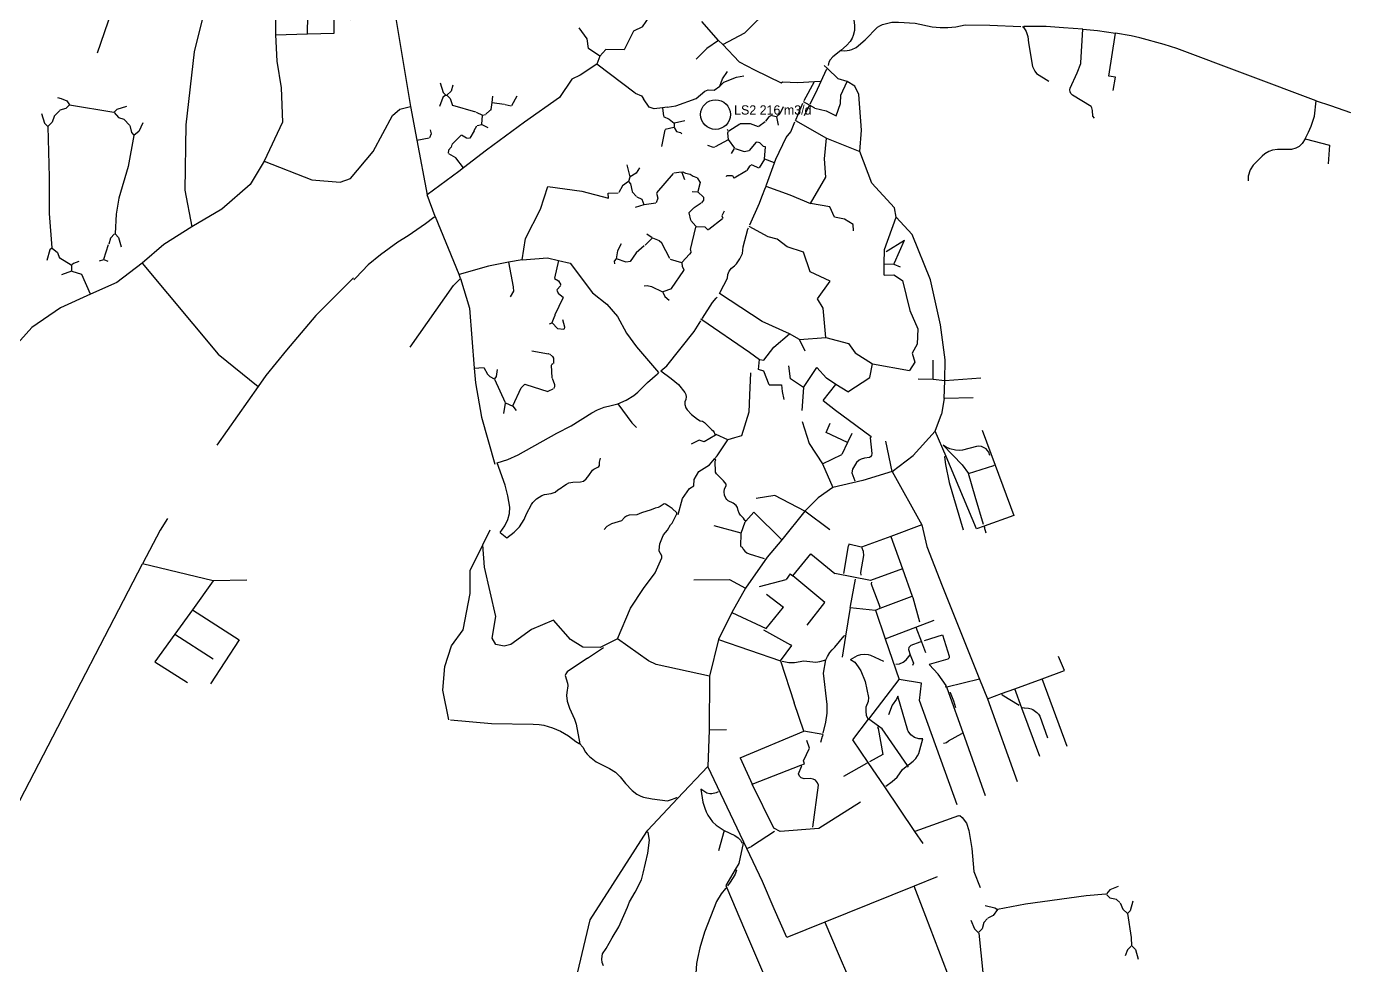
# Model space of a CAD drawing. Header units: metres. Extents: x 432891 to 477890, y 2556094 to 2581523.
# Drawn here: x 449231 to 452794, y 2563844 to 2566372 of the extents above; entities that cross this region are included whole.
import ezdxf

# ---------------------------------------------------------------- set-up
doc = ezdxf.new("R2010")
doc.units = ezdxf.units.M
for name, color, linetype in [('W10_LIFT_STATIONS', 6, 'Continuous'), ('W10_PIPE_DN200', 8, 'Continuous'), ('W10_PIPE_DN250_400', 3, 'Continuous'), ('W10_PIPE_DN500_800', 30, 'Continuous')]:
    doc.layers.add(name, color=color, linetype=linetype)

msp = doc.modelspace()

# ---------------------------------------------------------------- linework, layer by layer
at = {"layer": 'W10_LIFT_STATIONS'}
msp.add_circle((451085, 2566135), 40, dxfattribs=at)
at = {"layer": 'W10_PIPE_DN200'}
for points in [[(449508.4, 2566554.7), (449421, 2566299.9)], [(450197.8, 2566490.1), (450221.8, 2566409.8), (450263.9, 2566157.1)], [(449721.4, 2566463.2), (449681.9, 2566304.1), (449659.7, 2566107.6), (449657, 2565931.2), (449675.6, 2565833.3)], [(449987.1, 2566352.2), (449988.6, 2566451.6)], [(451442.5, 2566478.4), (451448.2, 2566460.3), (451451.3, 2566442.7), (451458.8, 2566375), (451458.5, 2566361.1), (451455.6, 2566347.8), (451452.7, 2566341.1), (451447.2, 2566332), (451437.8, 2566321.2), (451422.4, 2566307.5)], [(451104.5, 2566323.5), (451164.1, 2566355.2), (451199.2, 2566390.1), (451242, 2566407.6), (451264.8, 2566410.9)], [(449987.1, 2566352.2), (450059.3, 2566354.1), (450059.1, 2566391.5), (450104, 2566391.2)], [(451422.4, 2566307.5), (451432.8, 2566306.8), (451445.7, 2566308.3), (451452, 2566310.1), (451463.8, 2566315.5), (451487.6, 2566335.9), (451520.9, 2566370.1), (451527.3, 2566374.3), (451534.4, 2566377.7), (451559, 2566384.1), (451577.6, 2566383.8), (451622.5, 2566380.9), (451668.1, 2566371.6), (451689.2, 2566369.5), (451710.1, 2566369.3), (451731.3, 2566371.6), (451757, 2566376.7), (451823.5, 2566375.4), (451906.6, 2566372.3)], [(449901.1, 2566349.8), (449987.1, 2566352.2)], [(450773.8, 2566291.9), (450743.3, 2566312.7), (450739.6, 2566338.6), (450717.9, 2566368.2)], [(451910.6, 2566372.2), (451913.9, 2566370)], [(451914.6, 2566372.1), (451913.9, 2566370)], [(451913.9, 2566370), (451920.4, 2566359.1), (451925.3, 2566344.8), (451927.1, 2566327.9), (451937.6, 2566264.1), (451944.2, 2566252.1), (451948.6, 2566246), (451982.2, 2566225.1)], [(452072.9, 2566365.2), (452021.5, 2566368.9), (451975, 2566371.7), (451914.6, 2566372.1)], [(452105, 2566125), (452099.8, 2566130.8), (452099.3, 2566146.4), (452097.7, 2566153.3), (452095.7, 2566156.4), (452045.2, 2566187.5), (452041.2, 2566191.5), (452039, 2566196.6), (452038.5, 2566201.3), (452039.5, 2566205.9), (452058.4, 2566247.7), (452067.6, 2566272.1), (452067.9, 2566274.7), (452072.9, 2566365.2)], [(452072.9, 2566365.2), (452112.8, 2566361.3), (452161.2, 2566354.3)], [(452154.8, 2566199.9), (452160.9, 2566235.5), (452143.6, 2566238.2), (452161.2, 2566354.3)], [(452701.4, 2566171.7), (452326.4, 2566313.1), (452291.7, 2566324.1), (452227.1, 2566341.7), (452203.1, 2566346.8), (452161.2, 2566354.3)], [(451062, 2566312.8), (451032.8, 2566284.3)], [(451093.2, 2566334), (451062, 2566312.8)], [(451422.4, 2566307.5), (451401, 2566290.1), (451393.2, 2566282.6), (451390, 2566276.5), (451388.5, 2566267.1)], [(450869.2, 2566192.3), (450765.6, 2566271)], [(451386.2, 2566259), (451377.4, 2566267.3)], [(451096.4, 2566211.4), (451103.5, 2566231.3), (451117.1, 2566251.4)], [(451096.4, 2566211.4), (451107.8, 2566222), (451141.4, 2566235.9), (451161.3, 2566239)], [(450344.3, 2566220.4), (450352.3, 2566194.4), (450358.3, 2566188.4)], [(450378.3, 2566214.4), (450373.3, 2566198.4), (450362.3, 2566187.4)], [(450954.6, 2566154.7), (450978.5, 2566158.4), (451033.2, 2566178.6), (451056.6, 2566198.1), (451065, 2566201.3), (451081.3, 2566200.5), (451096.4, 2566211.4)], [(451323.7, 2566172.5), (451351, 2566223.8)], [(451339.5, 2566163.8), (451354.7, 2566193.9), (451369.2, 2566225.2)], [(451352.5, 2566152), (451382.3, 2566145.4), (451409.7, 2566131.9), (451421.6, 2566164.6), (451422.1, 2566187), (451438.9, 2566223.9)], [(449314.2, 2566180.6), (449324.2, 2566178.6), (449339.2, 2566171.6), (449347.2, 2566161.6)], [(449347.2, 2566161.6), (449337.2, 2566151.6), (449321.2, 2566146.6)], [(449347.2, 2566161.6), (449466.2, 2566141.6)], [(450358.3, 2566187.4), (450351.3, 2566181.4), (450342.3, 2566156.4)], [(450359.3, 2566187.4), (450362.3, 2566187.4)], [(450362.3, 2566187.4), (450371.3, 2566178.4), (450377.3, 2566159.4)], [(450482.9, 2566167.2), (450480.3, 2566148.4), (450478.3, 2566146.4)], [(450485.3, 2566184.4), (450482.9, 2566167.2)], [(450516.3, 2566162.5), (450483.9, 2566167)], [(450517.4, 2566162.5), (450516.3, 2566162.5)], [(450519.3, 2566162.4), (450535.3, 2566158.4)], [(450550.3, 2566184.4), (450536.3, 2566158.4)], [(450869.2, 2566192.3), (450886, 2566185.2), (450891.2, 2566177.2)], [(450942.4, 2566153.1), (450919.9, 2566150.2), (450906.1, 2566155.3), (450891.2, 2566177.2)], [(451301.8, 2566122.6), (451320.1, 2566165.4)], [(451337.7, 2566160.2), (451321.6, 2566169.1)], [(451324.8, 2566132.9), (451337.7, 2566160.2)], [(451352.5, 2566152), (451337.7, 2566160.2)], [(452671.5, 2566069.4), (452680.9, 2566088.1), (452687.6, 2566104), (452696.8, 2566130.6), (452701.4, 2566171.7)], [(452701.4, 2566171.7), (452739.4, 2566159.4), (452793.5, 2566140.3)], [(449271.2, 2566137.6), (449279.2, 2566111.6), (449288.2, 2566102.6)], [(449305.2, 2566129.6), (449300.2, 2566114.6), (449288.2, 2566102.6)], [(449305.9, 2566130.4), (449320.5, 2566145.9)], [(449500.2, 2566156.6), (449474.2, 2566148.6), (449467.2, 2566141.6)], [(449467.2, 2566140.6), (449478.2, 2566127.6), (449493.2, 2566122.6)], [(450440.3, 2566141.7), (450378.3, 2566159.2)], [(450441.3, 2566141.4), (450458.3, 2566133.4)], [(450456.4, 2566109.4), (450458.2, 2566132.4)], [(450458.3, 2566133.4), (450466.3, 2566135.4)], [(450467, 2566136.1), (450477.6, 2566145.7)], [(450954.6, 2566154.7), (450942.4, 2566153.1)], [(450942.4, 2566153.1), (450945.3, 2566130.9)], [(450945.4, 2566129.9), (450960.4, 2566122.9), (450973.4, 2566111.9)], [(451235.4, 2566132.9), (451228.4, 2566128.9), (451219.4, 2566116.9)], [(451237.4, 2566132.9), (451248.4, 2566129.9)], [(451249.4, 2566128.9), (451253.4, 2566106.9)], [(451267.4, 2566155.9), (451258.4, 2566136.9), (451250.4, 2566129.9)], [(449288.2, 2566102.6), (449292.2, 2565966.6), (449292.2, 2565868.6), (449299.2, 2565776.6)], [(449508.5, 2566106.3), (449493.9, 2566121.9)], [(449509.2, 2566105.6), (449513.2, 2566086.6), (449520.2, 2566079.6)], [(449544.2, 2566112.6), (449533.2, 2566089.6), (449521.2, 2566079.6)], [(450317.3, 2566094.4), (450320.3, 2566083.4), (450315.3, 2566072.4)], [(450435.3, 2566091.4), (450424.3, 2566071.4)], [(450435.8, 2566092.3), (450442.8, 2566104.6)], [(450443.3, 2566105.4), (450456.3, 2566108.4)], [(450456.3, 2566108.4), (450472.3, 2566100.4)], [(450940.6, 2566048.9), (450949.2, 2566093.9)], [(450972.4, 2566099.9), (450949.4, 2566094.9)], [(450973.4, 2566110.9), (450973.4, 2566100.9)], [(450973.4, 2566099.9), (450980.4, 2566089.9), (450990.4, 2566086.9), (450994.4, 2566082.9)], [(451002.4, 2566117.9), (450974.4, 2566111.9)], [(451116.4, 2566094.9), (451119.4, 2566091.9)], [(451119.4, 2566089.9), (451117.4, 2566084.9), (451119.4, 2566067.9)], [(451121.2, 2566091.5), (451150.6, 2566110.4)], [(451151.4, 2566110.9), (451178.4, 2566110.9), (451199.4, 2566102.9)], [(451201.2, 2566103.5), (451218.6, 2566116.3)], [(451243.6, 2566004.8), (451247.4, 2566015), (451275.5, 2566072.9), (451288, 2566089), (451298.7, 2566115.2)], [(451300.2, 2566118.9), (451301.8, 2566122.6)], [(451300.2, 2566118.9), (451383.9, 2566071.2)], [(449520.2, 2566078.6), (449504.2, 2565995.6), (449479.2, 2565909.6), (449472.2, 2565866.6), (449469.2, 2565814.6)], [(450281, 2566066), (450314.3, 2566072.3)], [(450375.3, 2566054.4), (450373.3, 2566047.4), (450366.3, 2566039.4), (450365.3, 2566031.4)], [(450376.3, 2566055.4), (450377, 2566056.1)], [(450377, 2566056.1), (450400.6, 2566079.7)], [(450401.3, 2566080.4), (450415.3, 2566072.4), (450423.3, 2566071.4)], [(451118.6, 2566067.4), (451084.3, 2566048.4)], [(451119.4, 2566067.9), (451136.4, 2566044.9)], [(451176.1, 2566038.7), (451194.8, 2566061.1)], [(451194.8, 2566061.1), (451197.4, 2566061.9)], [(451197.4, 2566061.9), (451203.4, 2566059.9), (451213.4, 2566049.9), (451218.4, 2566048.9)], [(451340.7, 2565895.7), (451381.9, 2565966.4), (451378.3, 2566015.6), (451383.9, 2566071.2)], [(451383.9, 2566071.2), (451473.2, 2566035.7)], [(452671.5, 2566069.4), (452663.6, 2566056.8), (452655.8, 2566048.7), (452646.2, 2566044.4), (452634.7, 2566040.9), (452597, 2566040.9), (452583.8, 2566039.4), (452573.6, 2566035.5), (452563.1, 2566029.4), (452555.4, 2566023), (452545.2, 2566011.9), (452531.7, 2565998.9), (452523.5, 2565986), (452518.2, 2565969.7), (452518.2, 2565956.6)], [(452671.5, 2566069.4), (452737.4, 2566052.6), (452733.3, 2566002.5)], [(450366.3, 2566030.4), (450385.3, 2566019.4)], [(450406.7, 2565991.3), (450385.9, 2566018.6)], [(451063.4, 2566052.9), (451078.4, 2566046.9), (451083.4, 2566047.9)], [(451135.4, 2566043.9), (451127.4, 2566029.9)], [(451137.4, 2566043.9), (451162.4, 2566035.9), (451175.4, 2566037.9)], [(451216.5, 2566015.9), (451219.3, 2566046.9)], [(451219.3, 2566046.9), (451218.4, 2566048.9)], [(450846.4, 2565999.9), (450854.4, 2565967.9)], [(450880.4, 2565991.9), (450871.4, 2565976.9), (450855.4, 2565967.9)], [(451134.8, 2565965.2), (451168.5, 2565984.4)], [(451182.4, 2565999.9), (451176.4, 2565995.9), (451169.4, 2565984.9)], [(451183.4, 2565999.9), (451200.4, 2565991.9)], [(451216.4, 2566014.9), (451202.4, 2565991.9)], [(451243.6, 2566004.8), (451217.4, 2566014.6)], [(451221.9, 2565946.3), (451243.6, 2566004.8)], [(450850.4, 2565954.9), (450834.4, 2565942.9), (450824.4, 2565924.9)], [(450854.4, 2565966.9), (450850.4, 2565954.9)], [(450850.4, 2565954.9), (450856.4, 2565948.9), (450860.4, 2565927.9)], [(450927, 2565924.7), (450971.7, 2565976.2)], [(450993.4, 2565979.9), (450972.4, 2565976.9)], [(450994.4, 2565978.9), (450997.4, 2565980.9)], [(450994.4, 2565978.9), (451001.4, 2565959.9)], [(450997.4, 2565980.9), (451004.4, 2565976.9), (451016.4, 2565974.9), (451024.4, 2565968.9), (451034.4, 2565965.9)], [(451035.4, 2565964.9), (451043.4, 2565951.9), (451037.4, 2565927.9)], [(451114.4, 2565969.9), (451113.4, 2565967.9)], [(451115.4, 2565970.9), (451130.4, 2565970.9), (451134.4, 2565963.9)], [(450330.7, 2565861), (450308.7, 2565919.3)], [(450564.3, 2565744.3), (450574, 2565801.9), (450613.7, 2565880), (450634, 2565941.3), (450725.1, 2565929.1), (450797.1, 2565909.8), (450796.4, 2565923.6)], [(450796.4, 2565923.6), (450823.4, 2565924.8)], [(450872.7, 2565914.6), (450861.1, 2565927.2)], [(450873.4, 2565913.9), (450886.4, 2565906.9), (450892.4, 2565892.9)], [(450926.4, 2565923.9), (450929.4, 2565909.9), (450925.4, 2565897.9)], [(451022.4, 2565927.9), (451036.4, 2565926.9)], [(451037.4, 2565926.9), (451052.4, 2565912.9), (451052.4, 2565904.9), (451047.4, 2565897.9)], [(451177.3, 2565838.4), (451203.5, 2565897), (451209.6, 2565913.4), (451219.1, 2565938.8)], [(451220.7, 2565942.5), (451219.1, 2565938.8)], [(451220.7, 2565942.5), (451221.9, 2565946.3)], [(451220.7, 2565942.5), (451285.2, 2565919.3), (451340.7, 2565895.7)], [(450892.4, 2565891.9), (450868.4, 2565884.9)], [(450924.4, 2565896.9), (450893.4, 2565891.9)], [(451026.4, 2565883.9), (451013.4, 2565870.9), (451017.4, 2565850.9)], [(451027.2, 2565884.5), (451046.6, 2565897.4)], [(451455.9, 2565822.4), (451455.6, 2565838.8), (451431.7, 2565853.3), (451405.2, 2565858.7), (451392.4, 2565886.6), (451340.7, 2565895.7)], [(450327.4, 2565858.4), (450304.8, 2565840.8), (450258.1, 2565809), (450230.1, 2565791.3), (450183.4, 2565757.7), (450150.7, 2565730.5), (450117.5, 2565695.7), (450111.5, 2565690.5)], [(450331.1, 2565859.9), (450327.4, 2565858.4)], [(450395, 2565704.4), (450331.1, 2565859.9)], [(451018.4, 2565849.9), (451032.4, 2565834.9)], [(451067.2, 2565826.6), (451103.6, 2565855.3)], [(451108.4, 2565874.9), (451102.4, 2565862.9), (451104.4, 2565855.9)], [(451540, 2565772.1), (451570.9, 2565859.1)], [(449468.2, 2565813.6), (449457.2, 2565802.6), (449452.2, 2565786.6)], [(449469.2, 2565813.6), (449478.2, 2565804.6), (449486.2, 2565778.6)], [(450914.6, 2565803.5), (450900.2, 2565813.4)], [(451017.7, 2565771.9), (451032.2, 2565831.9)], [(451032.2, 2565831.9), (451033.4, 2565833.9)], [(451033.4, 2565833.9), (451056.4, 2565832.9), (451063.4, 2565825.9), (451066.4, 2565825.9)], [(451097.8, 2565657.3), (451117.6, 2565694.7), (451118.4, 2565704.6), (451122.1, 2565713.9), (451128.3, 2565721.8), (451136.5, 2565727.5), (451141.6, 2565733.6), (451150.5, 2565746.7), (451157.5, 2565760.9), (451159.1, 2565778.7), (451172.2, 2565827), (451173.6, 2565830)], [(451382, 2565534.6), (451374.3, 2565614.1), (451359.4, 2565639.4), (451393.4, 2565687), (451340, 2565712.1), (451321.3, 2565764.7), (451277.8, 2565778.6), (451250.8, 2565799.9), (451226.3, 2565806), (451175.2, 2565833.6)], [(449299.2, 2565775.6), (449294.2, 2565770.6), (449286.2, 2565742.6)], [(449300.2, 2565775.6), (449314.2, 2565763.6), (449320.2, 2565748.6)], [(449439.5, 2565745.6), (449451.9, 2565785.7)], [(450831.4, 2565786.9), (450821.4, 2565767.9), (450817.4, 2565746.9)], [(450893.4, 2565781.9), (450871.4, 2565762.9), (450855.4, 2565739.9), (450845.4, 2565737.9)], [(450895.6, 2565783.1), (450914.7, 2565802.2)], [(450915.4, 2565802.9), (450933.4, 2565795.9), (450940.4, 2565789.9)], [(450961.9, 2565747.8), (450940.9, 2565789)], [(451017.4, 2565770.9), (451018.4, 2565763.9), (451015.4, 2565758.9), (450994.4, 2565736.9)], [(451538.5, 2565733.4), (451540, 2565772.1)], [(451543.8, 2565766.9), (451593.5, 2565796.8)], [(451566.3, 2565736.1), (451593.5, 2565796.8)], [(449351.3, 2565730.1), (449321.1, 2565748.1)], [(449372.2, 2565739.6), (449357.2, 2565734.6), (449353.2, 2565730.6)], [(449427.2, 2565741.6), (449439.2, 2565744.6)], [(449439.2, 2565744.6), (449450.2, 2565740.6)], [(449542.2, 2565735.2), (449746.6, 2565489.7)], [(450527.9, 2565737.5), (450473.8, 2565727.3), (450395, 2565704.4)], [(450564.3, 2565744.3), (450527.9, 2565737.5)], [(450527.9, 2565737.5), (450540.4, 2565671)], [(450564.3, 2565744.3), (450632.7, 2565749)], [(450632.7, 2565749), (450662.7, 2565742.2)], [(450662.7, 2565742.2), (450651.9, 2565695)], [(450662.7, 2565742.2), (450693.8, 2565735.1)], [(450693.8, 2565735.1), (450754.1, 2565655.6)], [(450817.4, 2565746.9), (450812.4, 2565740.9), (450813.4, 2565732.9)], [(450844.5, 2565738.2), (450818.4, 2565746.6)], [(450963.4, 2565745.9), (450993.4, 2565736.9)], [(450994.4, 2565735.9), (450995.4, 2565725.9), (451000.4, 2565715.9)], [(451538.5, 2565733.4), (451564.7, 2565732.4)], [(451538.8, 2565703.2), (451538.5, 2565733.4)], [(451564.8, 2565732.4), (451566.3, 2565736.1)], [(449352.2, 2565713.6), (449325.2, 2565703.6)], [(449352.2, 2565729.6), (449352.2, 2565714.6)], [(449353.2, 2565713.6), (449379.2, 2565705.6)], [(449403.4, 2565651.4), (449379.6, 2565704.7)], [(450399, 2565693.7), (450395, 2565704.4)], [(450966.9, 2565666.8), (450999.8, 2565715.1)], [(451538.8, 2565703.2), (451565, 2565703.9), (451587.7, 2565688.1), (451608.1, 2565607.7), (451629.2, 2565558.1)], [(451564.8, 2565732.4), (451581.6, 2565725.4)], [(450110.9, 2565695.5), (450009.9, 2565594.4), (449930.4, 2565501), (449874.7, 2565432.4), (449854.1, 2565402.9)], [(450263.1, 2565508.6), (450379.6, 2565675.1), (450399, 2565693.7)], [(450399, 2565693.7), (450422.9, 2565613.7)], [(450540.6, 2565670.1), (450541.6, 2565660.1), (450532.6, 2565644.1)], [(450651.6, 2565694.1), (450662.6, 2565687.1), (450668.6, 2565677.1)], [(450668.6, 2565675.1), (450657.6, 2565663.1)], [(450657.6, 2565662.1), (450661.6, 2565654.1), (450675.6, 2565643.1)], [(450893.4, 2565673.9), (450901.4, 2565674.9), (450912.4, 2565671.9), (450942.4, 2565657.9)], [(450966.4, 2565665.9), (450943.4, 2565657.9)], [(450653.1, 2565596.9), (450675.2, 2565642.2)], [(450754.1, 2565655.6), (450792.2, 2565625.1)], [(450943.4, 2565656.9), (450948.4, 2565644.9), (450960.4, 2565635.9)], [(451050, 2565586.6), (451077.1, 2565629.2), (451086.3, 2565640.5), (451089.8, 2565643.5)], [(451095.9, 2565653.8), (451097.8, 2565657.3)], [(451284.4, 2565544.5), (451210.3, 2565578.3), (451095.9, 2565653.8)], [(450422.9, 2565613.7), (450435.9, 2565452)], [(450645.9, 2565575), (450652.3, 2565593.1)], [(450652.9, 2565595.8), (450652.3, 2565593.1)], [(450792.2, 2565625.1), (450821.2, 2565591.3), (450845.1, 2565546.8), (450872.4, 2565510.1)], [(450638.6, 2565572.1), (450645.6, 2565574.1)], [(450645.6, 2565574.1), (450659.6, 2565559.1), (450676.6, 2565557.1)], [(450673.6, 2565583.1), (450678.6, 2565564.1), (450677.6, 2565557.1)], [(450937.8, 2565445.1), (450954, 2565459.1), (451027.3, 2565550.8), (451045.7, 2565579.8)], [(451045, 2565585.1), (451047.8, 2565583.3)], [(451047.8, 2565583.3), (451050, 2565586.6)], [(451047.8, 2565583.3), (451176.5, 2565495.8), (451203.4, 2565475.7)], [(451629.2, 2565558.1), (451627.2, 2565516.9), (451614.5, 2565492.9), (451621, 2565468.6), (451606.9, 2565446.4)], [(451203.4, 2565475.7), (451214.8, 2565473.9), (451241.7, 2565508.8), (451284.4, 2565544.5)], [(451310.8, 2565529.9), (451284.4, 2565544.5)], [(451310.8, 2565529.9), (451382, 2565534.6)], [(451325.8, 2565497.9), (451310.8, 2565529.9)], [(451382, 2565534.6), (451442.7, 2565518.4), (451460.5, 2565493.3)], [(449746.6, 2565489.7), (449854.1, 2565402.9)], [(450590.6, 2565498.9), (450635.7, 2565491.3)], [(450636.8, 2565491.2), (450635.7, 2565491.3)], [(450638.6, 2565491.1), (450646.6, 2565484.1), (450648.6, 2565479.1), (450648.6, 2565465.1)], [(450872.4, 2565510.1), (450931.8, 2565440.6)], [(451460.5, 2565493.3), (451507.2, 2565464.3)], [(450435.9, 2565452), (450460.6, 2565453.9)], [(450435.9, 2565452), (450439, 2565412.7), (450455.5, 2565320.5)], [(450461.6, 2565454.1), (450471.6, 2565436.1), (450477.6, 2565430.1), (450489.6, 2565424.1)], [(450497.6, 2565449.1), (450494.6, 2565430.1), (450490.6, 2565424.1)], [(450647.6, 2565464.1), (450643.6, 2565461.1)], [(450645.6, 2565426.1), (450643.7, 2565460.1)], [(451229.3, 2565407.9), (451215.4, 2565444.7), (451200.5, 2565449), (451203.4, 2565475.7)], [(451321.3, 2565400.3), (451286.7, 2565423.3), (451281.8, 2565458.7)], [(451321.3, 2565400.3), (451357.2, 2565454.1)], [(451383.5, 2565425.6), (451357.2, 2565454.1)], [(451441.3, 2565388.4), (451500.3, 2565426.9), (451507.2, 2565464.3)], [(451507.2, 2565464.3), (451606.9, 2565446.4)], [(451670.3, 2565423.2), (451670.9, 2565473.6)], [(450490.6, 2565423.1), (450518.6, 2565360.1)], [(450645.6, 2565425.1), (450651.6, 2565408.1), (450651.6, 2565402.1), (450648.6, 2565397.1)], [(450821.7, 2565356.6), (450844.8, 2565366.6), (450864.8, 2565378.9), (450876.2, 2565388.1), (450901.8, 2565413.9), (450929.1, 2565437.6)], [(450931.8, 2565440.6), (450929.1, 2565437.6)], [(450937.8, 2565445.1), (450965.4, 2565424.5), (450985, 2565408.4), (451002.7, 2565387.2), (451005.2, 2565381.3), (451006, 2565375), (451005.1, 2565368.3), (451002.5, 2565362.1), (451002.8, 2565355), (451005.5, 2565346.1), (451009, 2565340.1), (451020.6, 2565327.6), (451036.7, 2565315.1), (451043.5, 2565311), (451050, 2565309.9), (451055.7, 2565306.4), (451075.1, 2565286.4), (451078.7, 2565283.7), (451081.7, 2565279.4), (451082.8, 2565275.7)], [(451179.1, 2565440.3), (451176.5, 2565379.9), (451174.9, 2565334.1), (451154.7, 2565270.3), (451135.7, 2565264.5), (451118.1, 2565259.1)], [(451409.1, 2565408.7), (451383.5, 2565425.6)], [(451630.2, 2565423.5), (451670.3, 2565423.2)], [(451670.3, 2565423.2), (451701.6, 2565419.2)], [(451701.6, 2565419.2), (451798.5, 2565426)], [(449854.1, 2565402.9), (449743.3, 2565245.2)], [(450540, 2565351), (450562.2, 2565399.1)], [(450563.6, 2565401.1), (450562.2, 2565399.1)], [(450571.6, 2565409.1), (450563.6, 2565401.1)], [(450571.6, 2565409.1), (450574.6, 2565408.8)], [(450574.6, 2565408.8), (450633.7, 2565389.4)], [(450635.6, 2565390.1), (450633.7, 2565389.4)], [(450647.6, 2565396.1), (450635.6, 2565390.1)], [(451229.3, 2565407.9), (451233.3, 2565407.5)], [(451233.3, 2565407.5), (451262.3, 2565407.8), (451264.5, 2565389.4), (451268.4, 2565368.2)], [(451321.3, 2565400.3), (451317.6, 2565338.6)], [(451374.4, 2565365.4), (451409.1, 2565408.7)], [(451441.3, 2565388.4), (451409.1, 2565408.7)], [(450497.6, 2565197.3), (450526.3, 2565206.5), (450553.7, 2565219.1), (450658, 2565277.2), (450696.3, 2565297.5), (450752.2, 2565332.2), (450767.4, 2565340.5), (450785, 2565347.4), (450804.5, 2565351.5), (450821.7, 2565356.6)], [(450518.6, 2565358.1), (450514.6, 2565330.1)], [(450519.6, 2565359.1), (450539.6, 2565350.1)], [(450539.6, 2565350.1), (450548.6, 2565338.1)], [(450821.7, 2565356.6), (450860.1, 2565305.7), (450872.3, 2565292.5)], [(451374.4, 2565365.4), (451407.9, 2565339.8)], [(451777.8, 2565372.7), (451699.9, 2565370.6)], [(450455.5, 2565320.5), (450491.2, 2565194.1)], [(451318.4, 2565308.9), (451336.7, 2565249.3), (451372.5, 2565195)], [(451407.9, 2565339.8), (451462.3, 2565299.1)], [(451084.8, 2565272.3), (451054.4, 2565254), (451041.3, 2565258.3), (451019.6, 2565248)], [(451084.8, 2565272.3), (451082.8, 2565275.7)], [(451118.1, 2565259.1), (451087, 2565273.6), (451084.8, 2565272.3)], [(451383, 2565279.2), (451393.2, 2565304.1)], [(451440.1, 2565252.2), (451383, 2565279.2)], [(451451.6, 2565276.5), (451440.1, 2565252.2)], [(451462.3, 2565299.1), (451503.8, 2565268.1)], [(451705.2, 2565214.9), (451676.4, 2565282.9)], [(451802.6, 2565285.8), (451837.2, 2565191.5)], [(451082.5, 2565208.4), (451089.8, 2565216.8), (451118.1, 2565259.1)], [(451440.1, 2565252.2), (451424.8, 2565220)], [(451501.4, 2565264.9), (451505.5, 2565222.6), (451504.7, 2565217.5), (451501.9, 2565213.7), (451498.9, 2565211.9), (451485.4, 2565210.5), (451476.6, 2565207.6), (451471.2, 2565204.4), (451464.3, 2565198.2)], [(451503.8, 2565268.1), (451501.4, 2565264.9)], [(451560.7, 2565174.3), (451543.3, 2565256.1)], [(451697.4, 2565245.6), (451748.3, 2565192), (451765.9, 2565168.9)], [(451823.4, 2565217.7), (451820, 2565226), (451816.3, 2565231.3), (451812.8, 2565234.9), (451806.4, 2565239.1), (451800.2, 2565241.4), (451792.1, 2565242.4), (451787.2, 2565242), (451749.1, 2565231.5), (451740.3, 2565230.8), (451730.7, 2565231.3), (451715.5, 2565235.2), (451706, 2565239.7), (451697.4, 2565245.6)], [(450721.9, 2565146.4), (450729.9, 2565148.3), (450737.2, 2565154.8), (450744.2, 2565163.5), (450754.4, 2565178.3), (450757.2, 2565180.6), (450768.4, 2565185.5), (450771.1, 2565187.6), (450772.4, 2565190), (450773.2, 2565199.7), (450775.3, 2565210.3)], [(450984.1, 2565058.4), (450995.8, 2565101.6), (451015, 2565128.1), (451026.5, 2565135.3), (451027.1, 2565153.1), (451040, 2565173.9), (451068.5, 2565192.2), (451082.5, 2565208.4)], [(451082.5, 2565208.4), (451085.5, 2565205.8)], [(451163.3, 2565043.6), (451163.2, 2565043.9), (451160.5, 2565048.9), (451152.3, 2565057), (451148.4, 2565062.2), (451145.5, 2565069), (451143.8, 2565077.5), (451140.2, 2565082.8), (451132.5, 2565089.2), (451119.4, 2565095.1), (451115.5, 2565098.5), (451112.3, 2565102.7), (451109.1, 2565110.7), (451108.6, 2565119.9), (451109.5, 2565127.3), (451113.7, 2565135.8), (451113.4, 2565140.2), (451106.7, 2565149.2), (451087.6, 2565167.8), (451085.1, 2565172.2), (451084.1, 2565202), (451085.5, 2565205.8)], [(451372.5, 2565195), (451424.8, 2565220)], [(451464.3, 2565198.2), (451453.7, 2565180.5), (451451.9, 2565171.1), (451460, 2565149)], [(451705.2, 2565214.9), (451701.5, 2565213.4)], [(451701.5, 2565213.4), (451704, 2565193.3), (451713.3, 2565145.1), (451751.3, 2565017.1)], [(451787.4, 2565020.4), (451705.2, 2565214.9)], [(450505.7, 2565010), (450517.9, 2565027.8), (450526.1, 2565045.2), (450530.4, 2565061.5), (450531.9, 2565078.7), (450526.6, 2565108.8), (450518.7, 2565137.9), (450497.6, 2565197.3)], [(451372.5, 2565195), (451400.3, 2565130.9)], [(451560.7, 2565174.3), (451639.8, 2565030.8)], [(451765.9, 2565168.9), (451833.4, 2565190.1)], [(451806.4, 2565031.4), (451783.2, 2565107.2), (451765.9, 2565168.9)], [(451837.2, 2565191.5), (451837.3, 2565191.3), (451887.4, 2565055.9), (451807.4, 2565027.5)], [(451837.2, 2565191.5), (451833.4, 2565190.1)], [(450523.4, 2564996), (450543.5, 2565010.7), (450557.3, 2565025.5), (450570, 2565044.8), (450576.3, 2565059.9), (450589.8, 2565085.6), (450593.5, 2565091.1), (450603.2, 2565100.7), (450617.5, 2565109.3), (450624.4, 2565112.2), (450642.6, 2565115.3), (450653.7, 2565118.8), (450660.7, 2565124.9), (450669.6, 2565130), (450674, 2565134), (450683.6, 2565140.5), (450690.4, 2565143.7), (450701.2, 2565145.9), (450721.9, 2565146.4)], [(451325.6, 2565067.6), (451244.6, 2565109.3), (451194.6, 2565101.2)], [(450981.3, 2565063.4), (450968, 2565074.6), (450957.7, 2565081.9), (450950, 2565086.7), (450946.5, 2565087.3), (450936.4, 2565079.9), (450930.6, 2565077), (450922.7, 2565075.5), (450912.2, 2565070.9), (450885.6, 2565062.8), (450872.9, 2565057.9), (450852.3, 2565056.5), (450845.7, 2565054), (450840.4, 2565050.4), (450831.6, 2565041.2), (450804.7, 2565033.6), (450792.7, 2565026.2), (450785.1, 2565018.4)], [(450940.4, 2564945.8), (450940.3, 2564947.1), (450933.6, 2564959.5), (450933.6, 2564962.7), (450935.4, 2564979.2), (450941.9, 2564997.1), (450945.3, 2565004.2), (450956.1, 2565016.7), (450964.1, 2565030.7), (450968.4, 2565035.5), (450980.5, 2565060.3)], [(450980.5, 2565060.3), (450981.3, 2565063.4)], [(451166.3, 2565040.9), (451188, 2565064.6), (451263.6, 2564990)], [(451392.4, 2565017.6), (451325.6, 2565067.6)], [(449610.4, 2565047.9), (449590.7, 2565016.6)], [(451154.2, 2565008.4), (451081.6, 2565027.7)], [(451154.2, 2565008.4), (451164.7, 2565039.2)], [(451166.3, 2565040.9), (451163.3, 2565043.6)], [(451164.7, 2565039.2), (451166.3, 2565040.9)], [(451639.8, 2565030.8), (451556.6, 2564998.9)], [(451639.8, 2565030.8), (451653.4, 2564972.8)], [(451807.4, 2565027.5), (451787.4, 2565020.4)], [(451807.4, 2565027.5), (451808.8, 2565023.7)], [(451813.5, 2565008.3), (451808.8, 2565023.7)], [(449590.7, 2565016.6), (449543.6, 2564926)], [(450459.1, 2564977.2), (450478.8, 2565017.2)], [(450505.7, 2565010), (450523.4, 2564996)], [(451153.2, 2564972), (451154.2, 2565008.4)], [(451556.6, 2564998.9), (451477.8, 2564971)], [(451556.6, 2564998.9), (451587.9, 2564912.4)], [(450425, 2564907.9), (450459.1, 2564977.2)], [(450821.4, 2564723.8), (450775, 2564700.3), (450727.6, 2564701), (450694.4, 2564721.9), (450648.8, 2564774.5), (450589.7, 2564748.7), (450534.4, 2564709), (450516.7, 2564704.4), (450494, 2564708.3), (450484.4, 2564725.9), (450494, 2564784), (450463.7, 2564916.6), (450459.1, 2564977.2)], [(451153.2, 2564972), (451157, 2564971)], [(451157, 2564971), (451159.4, 2564965.6), (451163.6, 2564960), (451169.1, 2564955.6), (451175.2, 2564952.8), (451216.3, 2564940.4)], [(451293.1, 2564893.8), (451341.8, 2564953)], [(451341.8, 2564953), (451405.7, 2564899.8)], [(451430.4, 2564899.7), (451442.6, 2564974.4)], [(451443.5, 2564978.3), (451442.6, 2564974.4)], [(451477.1, 2564970.7), (451443.5, 2564978.3)], [(451476.9, 2564895.3), (451476.3, 2564902.8), (451484.2, 2564948.4), (451483.2, 2564958.6), (451481.5, 2564963.4), (451479.2, 2564967.2)], [(451477.8, 2564971), (451479.2, 2564967.2)], [(451653.4, 2564972.8), (451694.4, 2564866.1)], [(448818.1, 2563672.3), (448984.5, 2563849), (449543.6, 2564926)], [(449733.7, 2564879.7), (449543.6, 2564926)], [(450821.4, 2564723.8), (450856.1, 2564806.8), (450890.9, 2564859.2), (450922.9, 2564901.9), (450940.5, 2564941.8)], [(450940.5, 2564941.8), (450940.4, 2564945.8)], [(449733.7, 2564879.7), (449677.3, 2564801.7)], [(449824.3, 2564881.8), (449733.7, 2564879.7)], [(450367.4, 2564505.8), (450350.9, 2564585.7), (450356.8, 2564649.8), (450374.7, 2564705), (450405.7, 2564748.2), (450424.8, 2564846.2), (450425, 2564907.9)], [(451026.8, 2564882.7), (451122.8, 2564883.3)], [(451122.8, 2564883.3), (451165.7, 2564859.8)], [(451203.5, 2564865.1), (451274.7, 2564883.8)], [(451285.7, 2564899.1), (451274.7, 2564883.8)], [(451285.7, 2564899.1), (451293.1, 2564893.8)], [(451379.4, 2564821.3), (451293.1, 2564893.8)], [(451501.9, 2564880.5), (451405.7, 2564899.8)], [(451448, 2564812), (451461.2, 2564884.5)], [(451587.9, 2564912.4), (451501.9, 2564880.5)], [(451587.9, 2564912.4), (451614.4, 2564838.8)], [(451222.2, 2564844.2), (451267.7, 2564809.5)], [(451504.3, 2564876.8), (451503.6, 2564872.2), (451504.3, 2564869.1), (451505.9, 2564866.4), (451526.9, 2564810)], [(451694.4, 2564866.1), (451795.6, 2564615.2)], [(451128.6, 2564794.4), (451221.2, 2564751.8), (451267.7, 2564809.5)], [(451331.7, 2564760.7), (451379.4, 2564821.3)], [(451447.3, 2564808), (451434.7, 2564730.8)], [(451447.6, 2564808), (451448, 2564812)], [(451447.6, 2564808), (451515, 2564801.3)], [(451515, 2564801.3), (451528.4, 2564806.3)], [(451528.4, 2564806.3), (451526.9, 2564810)], [(451528.4, 2564806.3), (451614.2, 2564838.7)], [(451614.2, 2564838.7), (451615.6, 2564835)], [(451615.6, 2564835), (451633.7, 2564769.2)], [(449677.3, 2564801.7), (449629.9, 2564736.1)], [(449677.3, 2564801.7), (449803.3, 2564721.1), (449725.9, 2564603.1)], [(451515, 2564801.3), (451541.7, 2564723.7)], [(451624.3, 2564755.3), (451673.6, 2564774.1)], [(449629.9, 2564736.1), (449576.5, 2564662.1)], [(449629.9, 2564736.1), (449733.6, 2564670)], [(451213.8, 2564747.9), (451287.1, 2564707.9)], [(451541.7, 2564723.7), (451624.3, 2564755.3)], [(451624.3, 2564755.3), (451638.8, 2564716)], [(450740.1, 2564672), (450783.5, 2564700.1)], [(451068.9, 2564623.4), (450925.5, 2564654.9), (450904.5, 2564664.7), (450821.4, 2564723.8)], [(451093.1, 2564721.7), (451259.4, 2564664.4)], [(451259.4, 2564664.4), (451290.3, 2564705.5)], [(451290.3, 2564705.5), (451287.1, 2564707.9)], [(451382.1, 2564666.9), (451385.9, 2564675.9), (451392.8, 2564687.1), (451399, 2564694.5), (451406, 2564701), (451430.8, 2564731.5)], [(451434.7, 2564730.8), (451425.6, 2564674.9)], [(451434.7, 2564730.8), (451430.8, 2564731.5)], [(451541.7, 2564723.7), (451579.2, 2564614.4)], [(451635.1, 2564714.7), (451610.9, 2564705.6), (451607.6, 2564703.4), (451605.4, 2564700.2), (451604.2, 2564694.9), (451609, 2564680.8)], [(451638.8, 2564716), (451635.1, 2564714.7)], [(451638.8, 2564716), (451649.6, 2564686.9)], [(451647.5, 2564719.3), (451695.9, 2564734.7), (451713.9, 2564677.3), (451713.3, 2564672.4), (451709.9, 2564668.9), (451659.8, 2564655.2)], [(450740.1, 2564672), (450685.8, 2564635.4), (450682, 2564629.8), (450680.3, 2564625), (450686.8, 2564604.6), (450687.6, 2564598.5), (450686.9, 2564590.6), (450685.5, 2564586.5), (450683.6, 2564571.6), (450685.8, 2564556.2), (450692.1, 2564537.5), (450705.3, 2564507.7), (450709.7, 2564494.2), (450720.1, 2564440.8)], [(451259.4, 2564664.4), (451296.4, 2564551.2)], [(451264, 2564663.3), (451282.5, 2564660), (451297.4, 2564660.1), (451322.8, 2564664.9), (451354.9, 2564661.3), (451365.6, 2564662.9), (451382.1, 2564666.9)], [(451374.6, 2564470), (451382.1, 2564499.6), (451385.4, 2564524), (451385, 2564547.2), (451375.9, 2564631.6), (451382.1, 2564666.9)], [(451448.1, 2564667.8), (451467, 2564679.3), (451476.1, 2564681.9), (451486.5, 2564682.7), (451495.8, 2564681.6), (451502.2, 2564679.8), (451537.3, 2564663.8)], [(451448.1, 2564667.8), (451459.9, 2564660.8), (451469.1, 2564648.9), (451476.4, 2564637.7), (451488, 2564609.2), (451497, 2564566), (451495.8, 2564555.6), (451489.4, 2564539.7), (451489.4, 2564528.4), (451490.5, 2564518.6), (451492.8, 2564512), (451493.7, 2564510.1)], [(451570, 2564655.3), (451580.4, 2564656.7), (451590, 2564660.9), (451597.7, 2564667.1), (451609, 2564680.8)], [(451609, 2564680.8), (451617.5, 2564658.2), (451614.8, 2564652.4)], [(451963.6, 2564616.5), (452023.8, 2564638.6), (452007.4, 2564676.7)], [(449576.5, 2564662.1), (449664.7, 2564605.9)], [(451705.5, 2564598.1), (451684, 2564629.1), (451659.8, 2564655.2)], [(451497.1, 2564507.9), (451579.2, 2564614.4)], [(451638.9, 2564604.8), (451579.2, 2564614.4)], [(451735.2, 2564277), (451633.5, 2564557.8), (451638.8, 2564604.3)], [(451704.9, 2564594.2), (451705.5, 2564598.1)], [(451707.3, 2564593.8), (451704.9, 2564594.2)], [(451795.6, 2564615.2), (451707.3, 2564593.8)], [(451712.8, 2564578.4), (451707.3, 2564593.8)], [(451795.6, 2564615.2), (451816.8, 2564562.7)], [(451890.3, 2564589.6), (451963.6, 2564616.5)], [(452030.7, 2564434.3), (451963.6, 2564616.5)], [(451575.1, 2564569.3), (451572.1, 2564561.3), (451560.7, 2564545.7), (451550.2, 2564519.1)], [(451642.9, 2564454.4), (451631.6, 2564454.9), (451620.4, 2564458.7), (451610.7, 2564465.5), (451603.5, 2564474.9), (451602.1, 2564477.5), (451575.1, 2564569.3)], [(451712.8, 2564578.4), (451716.5, 2564579.8)], [(451751.2, 2564470.6), (451712.8, 2564578.4)], [(451731.5, 2564537.8), (451726.5, 2564556.2), (451717.3, 2564578.3), (451716.5, 2564579.8)], [(451816.8, 2564562.7), (451854.5, 2564576.5)], [(451816.8, 2564562.7), (451896.7, 2564340)], [(451854.5, 2564576.5), (451890.3, 2564589.6)], [(451854.5, 2564576.5), (451855.9, 2564572.7)], [(451855.9, 2564572.7), (451902.4, 2564545)], [(451909.4, 2564537.6), (451890.3, 2564589.6)], [(451322.8, 2564474.9), (451296.4, 2564551.2)], [(451909.4, 2564537.6), (451913.1, 2564539)], [(451957.3, 2564407.4), (451909.4, 2564537.6)], [(451913.1, 2564539), (451915.3, 2564538.2), (451927.2, 2564537.4), (451934.1, 2564535.6), (451939, 2564533.7), (451949.5, 2564525.8), (451954.3, 2564521.3), (451957.8, 2564516.1), (451978.5, 2564457.2)], [(450371.6, 2564505.5), (450482.5, 2564495.9), (450594.6, 2564494.3), (450610.7, 2564493.2), (450622.7, 2564491.2), (450646.4, 2564484.5), (450667.5, 2564475.5), (450689, 2564463.2), (450709.2, 2564447.8), (450718.5, 2564442.5), (450720.1, 2564440.8)], [(451454.2, 2564452.3), (451496.9, 2564507.7)], [(451496.9, 2564507.7), (451493.7, 2564510.1)], [(451523.3, 2564488.8), (451497.1, 2564507.9)], [(451523.3, 2564488.8), (451521, 2564485.6)], [(451601.2, 2564382.8), (451533.4, 2564481.5), (451523.3, 2564488.8)], [(451114.8, 2564479.3), (451067.5, 2564478.1)], [(451150.9, 2564403.9), (451322.8, 2564474.9)], [(451373.3, 2564466.2), (451322.8, 2564474.9)], [(451337.7, 2564429.9), (451330.9, 2564450.4)], [(451368.6, 2564446), (451372.7, 2564462.3)], [(451373.3, 2564466.2), (451372.7, 2564462.3)], [(451495.5, 2564391.4), (451454.2, 2564452.3)], [(451521, 2564485.6), (451522.5, 2564482.3), (451534.9, 2564412.2), (451499.2, 2564393.1)], [(451604.5, 2564385.1), (451617.2, 2564394.9), (451624.2, 2564402.1), (451628.4, 2564408.5), (451631.6, 2564415.4), (451642.9, 2564454.4)], [(451698, 2564443.4), (451703.3, 2564443.5), (451706.6, 2564444.7), (451712, 2564449.1), (451747.5, 2564469.2)], [(451751.2, 2564470.6), (451747.5, 2564469.2)], [(451811.5, 2564301.5), (451751.2, 2564470.6)], [(450720.1, 2564440.8), (450728, 2564432.2), (450735.2, 2564419), (450739.8, 2564413.4), (450746.2, 2564407.4), (450763.8, 2564393.2), (450799.8, 2564374.4), (450815.9, 2564365.1), (450828.7, 2564352.3), (450843.1, 2564334.3), (450860.7, 2564315.3), (450873.5, 2564305.6), (450883.9, 2564300.3), (450891.4, 2564297.5), (450914.9, 2564292.9), (450955.8, 2564288), (450966.5, 2564291), (450976.8, 2564295.1), (450980.2, 2564296.8)], [(451322, 2564395.2), (451337.7, 2564429.9)], [(450983.1, 2564294.1), (451064.5, 2564380.3)], [(451150.9, 2564403.9), (451183.5, 2564332.9)], [(451183.5, 2564332.9), (451314.7, 2564383.8)], [(451346.4, 2564216.6), (451361.9, 2564329.6), (451359.7, 2564335.9), (451353.9, 2564343.8), (451348.1, 2564346.5), (451339.6, 2564348.1), (451323.8, 2564347), (451315.4, 2564349.5), (451310.7, 2564354), (451308.5, 2564360.2), (451316.2, 2564380.1)], [(451314.7, 2564383.8), (451324.8, 2564387.8)], [(451314.7, 2564383.8), (451316.2, 2564380.1)], [(451324.8, 2564387.8), (451322, 2564395.2)], [(451430.1, 2564354.1), (451492.2, 2564389.2)], [(451495.5, 2564391.4), (451492.2, 2564389.2)], [(451540.1, 2564325.5), (451495.5, 2564391.4)], [(451543.6, 2564327.5), (451560.7, 2564339.5), (451574, 2564351.7), (451588.5, 2564372.5), (451598.2, 2564380.1)], [(451601.5, 2564382.4), (451598.2, 2564380.1)], [(451601.2, 2564382.8), (451604.5, 2564385.1)], [(451604.2, 2564378.5), (451601.5, 2564382.4)], [(451045.1, 2564319.2), (451050.5, 2564283.9), (451055.8, 2564268.1), (451059.8, 2564258.3), (451064.7, 2564249), (451077.1, 2564231.6), (451086.7, 2564221.9), (451107.9, 2564208.3)], [(451092.5, 2564311.9), (451087.1, 2564309.6), (451074.8, 2564306.4), (451069.9, 2564306.4), (451061.5, 2564308.5), (451045.1, 2564319.2)], [(451475.2, 2564284.2), (451363.4, 2564213), (451259.2, 2564205), (451241.5, 2564214.6), (451183.5, 2564332.9)], [(451621.6, 2564205.3), (451540.1, 2564325.5)], [(450902.7, 2564208.8), (450983.1, 2564294.1)], [(450983.1, 2564294.1), (450980.2, 2564296.8)], [(451738.8, 2564247.4), (451621.6, 2564205.3)], [(451738.8, 2564247.4), (451742.6, 2564248.6)], [(451742.6, 2564248.6), (451749, 2564243.1), (451760.7, 2564227.8), (451767, 2564207.7), (451775, 2564159.8), (451780.3, 2564097.4), (451797.5, 2564054.1)], [(450683.8, 2563699.1), (450747.6, 2563967.9), (450900.2, 2564205)], [(450783.3, 2563843.8), (450780.3, 2563852.8), (450778.8, 2563861.6), (450779.6, 2563870.1), (450781.3, 2563876.2), (450790.8, 2563890.2), (450807.2, 2563919), (450825.2, 2563948.3), (450848.3, 2564001.7), (450853.3, 2564015.9), (450868.8, 2564042.3), (450885.4, 2564075.4), (450890.3, 2564092.9), (450903.2, 2564146.5), (450906.9, 2564181.9), (450903.6, 2564202.9)], [(450900.2, 2564205), (450902.7, 2564208.8)], [(450900.2, 2564205), (450903.6, 2564202.9)], [(451107.9, 2564208.3), (451092.9, 2564153.6)], [(451107.9, 2564208.3), (451137.3, 2564194.3), (451146.2, 2564188.4)], [(451243.5, 2564205.1), (451182.2, 2564165.1)], [(451643.5, 2564172.9), (451621.6, 2564205.3)], [(451159.4, 2564174.1), (451147.7, 2564119.3), (451138.1, 2564103.2)], [(451146.2, 2564188.4), (451151.9, 2564182.1), (451155, 2564176.9), (451155.5, 2564175)], [(451159.4, 2564174.1), (451155.5, 2564175)], [(451160.3, 2564178.5), (451159.4, 2564174.1)], [(451169.6, 2564159.1), (451160.3, 2564178.5)], [(451169.6, 2564159.1), (451182.2, 2564165.1)], [(451243.2, 2563997.4), (451211.6, 2564070.6), (451169.6, 2564159.1)], [(451138.1, 2564103.2), (451112.5, 2564060.2)], [(451141.5, 2564101.1), (451140.7, 2564098.5), (451137.6, 2564090.2), (451132.9, 2564081.1), (451122.6, 2564066.3), (451117.3, 2564059.3)], [(451138.1, 2564103.2), (451141.5, 2564101.1)], [(451112.5, 2564060.2), (451115.4, 2564053.6)], [(451619.5, 2564058.4), (451379.2, 2563961.1)], [(451681.7, 2564083.6), (451619.5, 2564058.4)], [(451650.9, 2563976.7), (451619.5, 2564058.4)], [(451111.7, 2564052), (451100.3, 2564037.1), (451087.7, 2564016.4), (451055.5, 2563934.3), (451042.8, 2563892), (451036.3, 2563863.4), (451034.1, 2563850), (451030.2, 2563795), (451027.1, 2563771.7), (451023, 2563748.5), (451014.3, 2563715.2), (450999.8, 2563673.1), (450995.9, 2563655.6), (450995, 2563649.2)], [(451115.4, 2564053.6), (451111.7, 2564052)], [(451115.4, 2564053.6), (451163.4, 2563941), (451246.4, 2563746.3)], [(452135.6, 2564036.9), (452082.6, 2564031.9), (451918.6, 2564009.9), (451843.6, 2563994.9)], [(452168.6, 2564056.9), (452145.6, 2564047.9), (452136.6, 2564037.9)], [(452136.6, 2564035.9), (452145.6, 2564026.9), (452163.6, 2564022.9)], [(451276.7, 2563919.6), (451243.2, 2563997.4)], [(451810.6, 2564005.9), (451836.6, 2563999.9), (451843.6, 2563994.9)], [(451843.6, 2563994.9), (451831.6, 2563978.9), (451817.6, 2563971.9)], [(452172.8, 2564013.7), (452164.2, 2564022.2)], [(452173.6, 2564012.9), (452180.6, 2563995.9), (452193.6, 2563984.9)], [(452207.6, 2564017.9), (452200.6, 2563991.9), (452193.6, 2563984.9)], [(451379.2, 2563961.1), (451276.7, 2563919.6)], [(451379.2, 2563961.1), (451414.9, 2563877.2)], [(451721.2, 2563793.8), (451650.9, 2563976.7)], [(451771.6, 2563966.9), (451781.6, 2563942.9), (451792.6, 2563932.9)], [(451806.6, 2563959.9), (451802.6, 2563942.9), (451793.6, 2563933.9)], [(451807.2, 2563960.7), (451816.9, 2563971.2)], [(452193.6, 2563984.9), (452203.6, 2563919.9), (452204.6, 2563897.9)], [(451793.6, 2563931.9), (451804.6, 2563825.9)], [(452203.6, 2563896.9), (452193.6, 2563886.9), (452187.6, 2563870.9)], [(452205.6, 2563896.9), (452214.6, 2563887.9), (452222.6, 2563861.9)], [(451414.9, 2563877.2), (451498, 2563682.6)]]:
    msp.add_lwpolyline(points, dxfattribs=at)
at = {"layer": 'W10_PIPE_DN250_400'}
for points in [[(449901.2, 2566442.2), (449901.1, 2566349.8)], [(449901.1, 2566349.8), (449904.9, 2566278.9), (449916.2, 2566207.1), (449919.8, 2566114.3)], [(451473.2, 2566035.7), (451478, 2566093.4), (451470.7, 2566188.8), (451459.8, 2566211.1), (451438.9, 2566223.9)], [(449919.8, 2566114.3), (449870.6, 2566009.8)], [(451570.9, 2565859.1), (451566.2, 2565883.8), (451506, 2565950.2), (451473.2, 2566035.7)], [(451614.2, 2565812.4), (451570.9, 2565859.1)], [(451690.6, 2565569.2), (451663, 2565690.2), (451614.2, 2565812.4)], [(451702.7, 2565474.5), (451690.6, 2565569.2)], [(451701.6, 2565419.2), (451702.7, 2565474.5)], [(451699.9, 2565370.6), (451701.6, 2565419.2)], [(451699.9, 2565370.6), (451693.3, 2565329)], [(451676.4, 2565282.9), (451693.3, 2565329)], [(451560.7, 2565174.3), (451616.8, 2565217.1), (451676.4, 2565282.9)], [(451560.7, 2565174.3), (451481.7, 2565149.9), (451400.3, 2565130.9)], [(451400.3, 2565130.9), (451361.4, 2565103.8), (451325.6, 2565067.6)], [(451325.6, 2565067.6), (451263.6, 2564990)], [(451263.6, 2564990), (451223.6, 2564944)], [(451223.6, 2564944), (451165.7, 2564859.8)], [(451165.7, 2564859.8), (451128.6, 2564794.4)], [(451128.6, 2564794.4), (451093.1, 2564721.7)], [(451093.1, 2564721.7), (451068.9, 2564623.4)], [(451068.9, 2564623.4), (451067.5, 2564478.1)], [(451067.5, 2564478.1), (451064.5, 2564380.3)], [(451160.3, 2564178.5), (451064.5, 2564380.3)]]:
    msp.add_lwpolyline(points, dxfattribs=at)
at = {"layer": 'W10_PIPE_DN500_800'}
for points in [[(450888.8, 2566371.5), (450908.2, 2566400)], [(451093.2, 2566334), (451047.9, 2566385.3)], [(450888.8, 2566371.5), (450864.2, 2566359.8), (450839.1, 2566309.1), (450789.7, 2566309.9), (450773.8, 2566291.9)], [(451104.5, 2566323.5), (451093.2, 2566334)], [(451104.5, 2566323.5), (451148.7, 2566277.2)], [(450765.6, 2566271), (450720.4, 2566241.1)], [(450773.8, 2566291.9), (450765.6, 2566271)], [(451148.7, 2566277.2), (451190.3, 2566255.1)], [(450720.4, 2566241.1), (450698.8, 2566230.1), (450665.2, 2566180.7)], [(451190.3, 2566255.1), (451261.7, 2566220.8)], [(451369.2, 2566225.2), (451383.4, 2566256.1)], [(451386.2, 2566259), (451383.4, 2566256.1)], [(451438.9, 2566223.9), (451415.3, 2566231.3), (451386.2, 2566259)], [(451261.7, 2566220.8), (451264.9, 2566223.2)], [(451264.9, 2566223.2), (451306.4, 2566221.6), (451351, 2566223.8)], [(451351, 2566223.8), (451369.2, 2566225.2)], [(450665.2, 2566180.7), (450571.2, 2566114.3), (450469.1, 2566038.8), (450406.7, 2565991.3)], [(450103.2, 2565963.1), (450163.4, 2566035.6), (450216.2, 2566132.6), (450235.7, 2566149.9), (450263.9, 2566157.1)], [(450263.9, 2566157.1), (450281, 2566066)], [(450281, 2566066), (450308.7, 2565919.3)], [(449870.6, 2566009.8), (449832.9, 2565946.9)], [(449870.6, 2566009.8), (449999.2, 2565959)], [(450406.7, 2565991.3), (450393.9, 2565981.6), (450308.7, 2565919.3)], [(449832.9, 2565946.9), (449756.2, 2565880.4)], [(449999.2, 2565959), (450075.4, 2565953.5), (450103.2, 2565963.1)], [(449756.2, 2565880.4), (449675.6, 2565833.3)], [(449675.6, 2565833.3), (449600.8, 2565785.1), (449542.2, 2565735.2)], [(449542.2, 2565735.2), (449473.9, 2565682.9), (449403.4, 2565651.4)], [(449403.4, 2565651.4), (449322.2, 2565615.1), (449245.2, 2565562.1), (449022.9, 2565314.3), (448906.8, 2565267.3), (448760.7, 2565103.6)]]:
    msp.add_lwpolyline(points, dxfattribs=at)

# ---------------------------------------------------------------- texts
at = {"layer": 'W10_LIFT_STATIONS'}
msp.add_text('LS2 216 m3/d', height=25, dxfattribs=at).set_placement((451135, 2566135))

doc.saveas('drawing.dxf')
